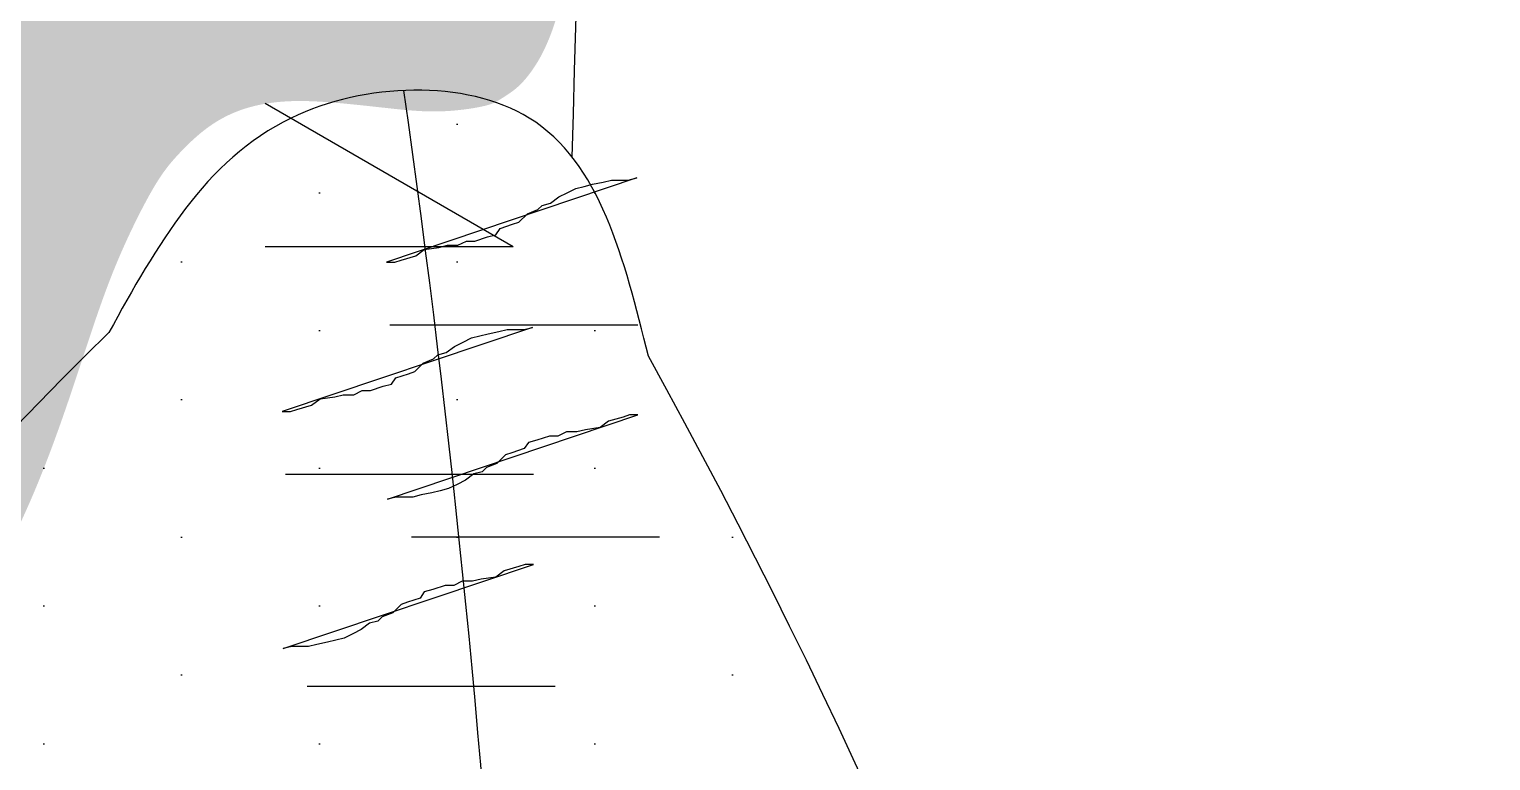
# Model space of a CAD drawing. Extents: x 3694 to 117786, y 20013 to 108631.
# Drawn here: x 41491.4 to 41610.1, y 32263.3 to 32322.6 of the extents above; entities that cross this region are included whole.
import ezdxf

# ---------------------------------------------------------------- set-up
doc = ezdxf.new("R2010")
doc.units = 0
doc.header["$LTSCALE"] = 1000
doc.header["$MEASUREMENT"] = 0
doc.layers.add('家具', color=253, linetype='Continuous')

msp = doc.modelspace()

# ---------------------------------------------------------------- hatches: boundary and pattern name
at = {"layer": '家具'}
h = msp.add_hatch(dxfattribs=at)
h.set_pattern_fill('DOTS', color=8, scale=335.2800000195158, angle=-90.00000000000001, style=0)
h.set_pattern_definition([(270, (68925.84550408233, 12540.70837604068), (20.95500000121973, -10.47750000060987), [0, -20.95500000121974])])
edge = h.paths.add_edge_path()
edge.add_spline(control_points=[(41696.76091339599, 31423.87543258197), (41698.5849196421, 31432.93140462685), (41700.36832580793, 31441.9619110537), (41705.80361782265, 31470.36878890158), (41709.23749457306, 31489.65964838037), (41715.18036157879, 31528.06185315343), (41717.63582876484, 31547.10163172067), (41722.23245621005, 31591.67331163262), (41724.1079899588, 31617.2780218674), (41728.86670304416, 31694.98190741767), (41730.891803812, 31748.0867877234), (41737.80384780121, 31828.78909521286), (41740.74612251337, 31855.84142792386), (41746.82220270951, 31896.46057434173), (41749.12506733452, 31910.00693003877), (41754.40750443084, 31937.07796538236), (41757.41120060075, 31950.665308083), (41764.77053463249, 31980.14068666504), (41769.20551468141, 31995.86559086312), (41776.91270155002, 32021.99566355365), (41780.12244109643, 32032.5463219654), (41783.29816889038, 32042.98479615238)], knot_values=[0.007594318894714291, 0.007594318894714291, 0.007594318894714291, 0.007594318894714291, 1.009331685129112, 1.009331685129112, 3.166903830014817, 3.166903830014817, 5.324475974900523, 5.324475974900523, 8.146713981276132, 8.146713981276132, 13.78698518195698, 13.78698518195698, 16.6071207822974, 16.6071207822974, 18.01718858246761, 18.01718858246761, 19.42725638263783, 19.42725638263783, 21.11840045899928, 21.11840045899928, 22.2881602581128, 22.2881602581128, 22.2881602581128, 22.2881602581128], degree=3, periodic=0)
edge.add_ellipse((39866.72701573122, 32604.78904171674), major_axis=(1412.244489359956, 1412.244489359956), ratio=0.9999999999999818, start_angle=-61.33743676422674, end_angle=-48.55714826964773)
edge.add_ellipse((39866.72701573122, 32356.95829243175), major_axis=(1412.24448935993, -1412.24448935993), ratio=0.9999999999999885, start_angle=48.5571482696466, end_angle=61.33743676426361)
edge.add_spline(control_points=[(41783.29816889025, 32918.76253799649), (41780.12244109636, 32929.20101218334), (41776.91270154989, 32939.75167059523), (41769.20551468153, 32965.88174328512), (41764.77053463281, 32981.60664748256), (41757.41120060145, 33011.08202606293), (41754.40750443168, 33024.66936876254), (41749.12506733574, 33051.74040410345), (41746.82220271085, 33065.28675979921), (41740.74612251491, 33105.90590621348), (41737.80384780261, 33132.95823892205), (41732.71463951306, 33192.37783359792), (41730.87305626905, 33224.64215198028), (41729.15156590247, 33256.51539133819)], knot_values=[0.007594318904541566, 0.007594318904541566, 0.007594318904541566, 0.007594318904541566, 1.177354118008585, 1.177354118008585, 2.868498194319651, 2.868498194319651, 4.278565994361959, 4.278565994361959, 5.688633794404266, 5.688633794404266, 8.508769394488882, 8.508769394488882, 11.91787256770212, 11.91787256770212, 11.91787256770212, 11.91787256770212], degree=3, periodic=0)
edge.add_ellipse((41723.38559232518, 33278.94386661325), major_axis=(16.37502602226822, 16.37502602226821), ratio=0.9999999999995666, start_angle=225.8035234418923, end_angle=239.417541532368, ccw=False)
edge.add_ellipse((41587.81548376891, 33642.90101517077), major_axis=(290.1065513937293, 290.1065513937293), ratio=0.9999999999994232, start_angle=234.5429178462428, end_angle=244.3434878472222, ccw=False)
edge.add_ellipse((42368.11265236019, 33119.4968580749), major_axis=(510.6161812649055, -510.6161812649058), ratio=0.9999999999999988, start_angle=215.5301837112753, end_angle=236.2784491778619)
edge.add_ellipse((46135.10943735258, 32647.69235753941), major_axis=(3173.045961291781, -3173.045961291782), ratio=1, start_angle=220.7753203818918, end_angle=231.6420249032678)
edge.add_ellipse((42676.06553886251, 31745.34465496432), major_axis=(756.0877006785541, 756.0877006785539), ratio=0.9999999999999949, start_angle=113.9930274311128, end_angle=139.4777875760855)
edge.add_ellipse((41596.40882002745, 31635.84729615225), major_axis=(20.77520892349397, -20.77520892349398), ratio=0.999999999999889, start_angle=29.349690518414718, end_angle=107.31395154978779, ccw=False)
edge.add_ellipse((41338.12880085192, 31879.24944653077), major_axis=(269.5263520561113, -269.5263520561115), ratio=0.9999999999999978, start_angle=326.06965526290503, end_angle=363.74867896470926, ccw=False)
edge.add_ellipse((41062.66448258483, 31659.29129020181), major_axis=(269.5447157602681, 269.5447157602681), ratio=0.9999999999729833, start_angle=289.4364312615882, end_angle=291.1525348597326, ccw=False)
edge.add_ellipse((41347.36502624462, 29992.03899160645), major_axis=(1063.437138938921, 1063.437138938921), ratio=0.9999999999999937, start_angle=35.30528515153998, end_angle=42.74492259143477, ccw=False)
edge.add_ellipse((41551.05225770271, 31263.72007617108), major_axis=(153.1024992137935, -153.1024992137935), ratio=0.999999999999859, start_angle=92.70420918075928, end_angle=121.7648417998393, ccw=False)
edge = h.paths.add_edge_path()
edge.add_ellipse((41637.04377840238, 31307.4438019019), major_axis=(59.62128638761727, 59.62128638761727), ratio=0.9999999999999157, start_angle=248.1334738211491, end_angle=277.7178630449272)
edge.add_ellipse((41588.25200463302, 31335.4373649665), major_axis=(99.19644208316629, 99.19644208316625), ratio=0.9999999999997502, start_angle=-79.30676778778508, end_angle=-64.31921627686972)
edge.add_ellipse((41463.45398319099, 32846.24887423954), major_axis=(1116.038544759257, -1116.038544759258), ratio=0.9999999999999984, start_angle=303.32411686118166, end_angle=324.37804893725087, ccw=False)
edge.add_spline(control_points=[(41144.04194687203, 31300.59043272308), (41143.84448166862, 31298.40388306884), (41142.99015665209, 31288.81708774271), (41142.40241140976, 31278.80464755643), (41141.54727914387, 31269.40602601433)], knot_values=[0, 0, 0, 0, 0.2418033642713523, 1.052830296575082, 1.052830296575082, 1.052830296575082, 1.052830296575082], degree=3, periodic=0)
edge.add_ellipse((41103.63504026883, 31272.70632231798), major_axis=(26.90938323527025, 26.90938323527025), ratio=0.9999999999999187, start_angle=238.7767705824798, end_angle=310.27284356007203, ccw=False)
edge.add_ellipse((41433.81762410285, 35279.24881905553), major_axis=(2868.190797183439, -2868.19079718344), ratio=0.999999999999999, start_angle=310.4593117003497, end_angle=318.3404531218047)
edge = h.paths.add_edge_path()
edge.add_ellipse((41637.04377840206, 33654.30353224685), major_axis=(59.62128638763784, -59.62128638763787), ratio=0.9999999999995934, start_angle=82.28213695507955, end_angle=111.8665261788591)
edge.add_ellipse((41433.81762410355, 29682.49851509321), major_axis=(2868.190797183605, 2868.190797183604), ratio=0.9999999999999925, start_angle=41.65954687821016, end_angle=49.54410408661445)
edge.add_ellipse((41103.45877159308, 33689.00603430303), major_axis=(26.90938323526915, -26.90938323526915), ratio=0.9999999999999033, start_angle=49.98346972011012, end_angle=121.3236457343994, ccw=False)
edge.add_spline(control_points=[(41141.37052855241, 33692.31186195488), (41141.7074007441, 33688.6153305003), (41141.98199019449, 33685.17956247609), (41142.22841588487, 33681.91736589248)], knot_values=[0, 0, 0, 0, 0.3189857557440551, 0.3189857557440551, 0.3189857557440551, 0.3189857557440551], degree=3, periodic=0)
edge.add_ellipse((41571.71643713711, 30136.05077187163), major_axis=(2525.631590611771, -2525.631590611772), ratio=0.9999999999999991, start_angle=132.8754075785099, end_angle=141.9062269296692, ccw=False)
edge = h.paths.add_edge_path()
edge.add_ellipse((41423.15666254597, 33218.45148157765), major_axis=(221.1621733483969, -221.1621733483971), ratio=0.9999999999999994, start_angle=219.8560000035077, end_angle=290.9319768433341)
edge.add_ellipse((41513.87960200297, 32959.00940892464), major_axis=(155.4479335070494, -155.4479335070496), ratio=0.9999999999999929, start_angle=231.8281592482279, end_angle=294.8810682384705)
edge.add_ellipse((40890.42811805291, 32583.9091916728), major_axis=(405.3237387993505, 405.3237387993504), ratio=0.9999999999999992, start_angle=285.52623263396157, end_angle=332.11357467867344, ccw=False)
edge.add_ellipse((41600.4407563657, 32002.76656002683), major_axis=(258.8230775298201, 258.82307752982), ratio=0.9999999999999818, start_angle=80.19826500577827, end_angle=130.5062586859865)
edge.add_ellipse((41325.99489820057, 31769.30228825907), major_axis=(196.0891473908119, -196.0891473908119), ratio=0.9999999999999981, start_angle=154.0384846775883, end_angle=216.6923729745889)
edge.add_ellipse((41411.92578632805, 31313.07109875852), major_axis=(433.6778078787909, 433.6778078787906), ratio=0.999999999999949, start_angle=80.98112304628877, end_angle=109.8781780001218)
edge.add_ellipse((56544.09603595438, 32429.6890693195), major_axis=(11109.2260467442, 11109.22604674419), ratio=0.9999999999995928, start_angle=138.1241672681158, end_angle=138.7143909774701)
edge.add_spline(control_points=[(40866.28037994502, 31411.89588194728), (40873.30770358544, 31411.45421743697), (40880.45314736787, 31411.35402466872), (40887.95927609115, 31411.6344905672)], knot_values=[2.293510373809953, 2.293510373809953, 2.293510373809953, 2.293510373809953, 2.979732802934619, 2.979732802934619, 2.979732802934619, 2.979732802934619], degree=3, periodic=0)
edge.add_spline(control_points=[(40887.95927609115, 31411.6344905672), (40892.17844879585, 31411.7921396172), (40903.53342571916, 31412.52042746707), (40919.50869167609, 31414.57876202552), (40915.84821920692, 31428.32548131754), (40919.5874460924, 31432.10125396525), (40922.36406358007, 31433.6785273713)], knot_values=[2.979732802934619, 2.979732802934619, 2.979732802934619, 2.979732802934619, 3.36545639614831, 3.990521829336836, 4.278466320926378, 4.605763273049225, 4.605763273049225, 4.605763273049225, 4.605763273049225], degree=3, periodic=0)
edge.add_spline(control_points=[(40922.36406358007, 31433.6785273713), (40925.15044376987, 31435.26134653577), (40928.7297895402, 31436.40975986706), (40932.30913531072, 31437.55817319835)], knot_values=[4.605763273049225, 4.605763273049225, 4.605763273049225, 4.605763273049225, 4.934211014792284, 4.934211014792284, 4.934211014792284, 4.934211014792284], degree=3, periodic=0)
edge.add_ellipse((41347.36502624462, 29992.03899160645), major_axis=(1063.437138939227, 1063.437138939227), ratio=0.9999999999998375, start_angle=52.795632896919415, end_angle=61.02050574382298, ccw=False)
edge.add_ellipse((41276.04433193234, 31751.84784563244), major_axis=(212.5834902189315, 212.5834902189315), ratio=0.9999999999999212, start_angle=165.6335501199894, end_angle=198.8130742464472, ccw=False)
edge.add_ellipse((41276.14108816058, 31433.22800465539), major_axis=(217.1797520411045, -217.1797520411046), ratio=0.9999999999998674, start_angle=151.0252170128921, end_angle=192.4102655699839, ccw=False)
edge.add_ellipse((41628.17640827645, 31559.84214079821), major_axis=(331.0872910150433, -331.0872910150434), ratio=0.9999999999999813, start_angle=177.8463850309959, end_angle=203.8962665094932, ccw=False)
edge.add_ellipse((41061.05712523829, 31544.48711914417), major_axis=(308.6143108805782, 308.6143108805783), ratio=0.99999999999966, start_angle=2.0533838449994732, end_angle=10.260448050109005, ccw=False)
edge.add_spline(control_points=[(41358.41542006698, 31863.961109098), (41367.3674242855, 31856.91185950657), (41389.80986724684, 31839.23957316519), (41380.03342915756, 31902.4829277377), (41403.04679071826, 31937.53736255734), (41430.2727209224, 31997.13768780019), (41397.67592834069, 32062.76843889517), (41416.91814748295, 32144.5339933789), (41432.85414699448, 32231.36463969449), (41492.53683961982, 32267.50135788609), (41501.16004299127, 32323.04504543414), (41534.01774629896, 32311.22489845451), (41535.50377047239, 32328.39048230827), (41536.18431587314, 32337.326556507)], knot_values=[28.72622828787619, 28.72622828787619, 28.72622828787619, 28.72622828787619, 29.65137003608691, 31.04553471454428, 32.97090723718488, 34.80045963000916, 37.53798117998499, 40.13244696109814, 43.73799823656201, 46.29924793153518, 47.53881564063179, 48.20545028199999, 48.98405692497199, 48.98405692497199, 48.98405692497199, 48.98405692550385], degree=3, periodic=0)
edge.add_ellipse((35249.29568191269, 32499.066313694), major_axis=(4446.972478264837, 4446.972478264834), ratio=0.9999999999999976, start_angle=-46.47369586912973, end_angle=-42.84626635100496)
edge.add_spline(control_points=[(41533.82187406655, 32735.41136868619), (41532.41975051767, 32749.29723746959), (41529.2428978896, 32773.80496731719), (41485.67493829083, 32804.81892018655), (41464.94667333097, 32873.39839942661), (41429.49702212201, 32937.04308855672), (41440.75859432125, 33008.53015244381), (41403.99967250811, 33031.18359290768), (41371.6402057083, 33118.03757785909), (41371.06940563266, 33096.79888425188)], knot_values=[0, 0, 0, 1.163513729807164e-12, 1.426783815582302, 2.507845637052222, 5.446644405802077, 8.794161911986935, 10.36550993041577, 12.19506232323765, 14.47634677036475, 14.47634677036475, 14.47634677036475, 14.47634677036475], degree=3, periodic=0)
edge.add_ellipse((41764.16900457899, 33351.18106494017), major_axis=(331.0872910150615, -331.0872910150615), ratio=0.9999999999999547, start_angle=233.1899730444863, end_angle=257.9076692015958, ccw=False)
edge.add_ellipse((41449.33378107182, 33553.2671558009), major_axis=(217.1797520411107, -217.1797520411108), ratio=0.9999999999999556, start_angle=244.6759739839959, end_angle=286.0610225410798, ccw=False)
edge.add_ellipse((41378.03296758152, 33242.72761496666), major_axis=(212.5834902198476, 212.5834902198476), ratio=0.9999999999956851, start_angle=85.14470269029368, end_angle=91.45268943398088, ccw=False)
edge.add_ellipse((41343.82799175569, 34854.62229950488), major_axis=(983.775240623166, 983.775240623166), ratio=0.9999999999998531, start_angle=208.0880272447276, end_angle=218.4118439115923, ccw=False)
edge.add_spline(control_points=[(40939.10508787775, 33523.52244629936), (40933.59505667137, 33525.32999137907), (40928.08502546488, 33527.13753645853), (40925.49644222768, 33530.52086087358)], knot_values=[4.42752981046754, 4.42752981046754, 4.42752981046754, 4.42752981046754, 4.934211014792284, 4.934211014792284, 4.934211014792284, 4.934211014792284], degree=3, periodic=0)
edge.add_ellipse((41417.92511564329, 33650.24176858333), major_axis=(358.3427787361459, -358.3427787361463), ratio=0.999999999999975, start_angle=238.6648212037559, end_angle=277.816367146285)
h = msp.add_hatch(dxfattribs=at)
h.set_pattern_fill('DOTS', color=8, scale=178.8160000104085, angle=-90.00000000000001, style=0)
h.set_pattern_definition([(90, (57496.64264169495, 42244.8035172476), (11.17600000065053, 5.588000000325262), [0, -11.17600000065053])])
edge = h.paths.add_edge_path(flags=17)
edge.add_ellipse((41588.7799911295, 31940.74660717073), major_axis=(23.25952561888595, -23.25952561888596), ratio=0.9999999999999566, start_angle=197.4293742980922, end_angle=247.2256321012528)
edge.add_ellipse((41481.81703704764, 31891.9326686093), major_axis=(59.90464916680112, 59.9046491668011), ratio=0.9999999999999393, start_angle=-19.5751923782937, end_angle=24.16555291353093)
edge.add_ellipse((41523.88423254154, 31926.06748274379), major_axis=(32.94986328206128, 32.94986328206127), ratio=0.9999999999999538, start_angle=-5.078446253501681, end_angle=59.84114380388081, ccw=False)
edge = h.paths.add_edge_path(flags=17)
edge.add_ellipse((40833.36283682151, 32025.56250665022), major_axis=(481.3748926490825, -481.3748926490827), ratio=0.9999999999980935, start_angle=400.4122738737361, end_angle=401.14692602743605, ccw=False)
edge.add_ellipse((41458.26941377617, 31959.73427079435), major_axis=(38.8000368264333, -38.80003682643331), ratio=0.9999999999998465, start_angle=56.96626177507412, end_angle=128.4606080737423)
edge.add_ellipse((41466.38228081442, 32035.56110153606), major_axis=(15.12758440161141, -15.12758440161141), ratio=0.9999999999999712, start_angle=310.0022228544645, end_angle=447.0101969954212)
edge.add_ellipse((41421.83038513358, 31982.13749307326), major_axis=(64.19840911925914, -64.19840911925917), ratio=0.9999999999999993, start_angle=43.53494098790259, end_angle=93.25647343301858, ccw=False)
edge = h.paths.add_edge_path()
edge.add_ellipse((41249.78862607601, 31957.63560505449), major_axis=(242.037112230793, 242.037112230793), ratio=0.9999999999999936, start_angle=258.5394166081302, end_angle=308.1497845990816, ccw=False)
edge.add_spline(control_points=[(41438.90865117659, 31672.33305774719), (41430.96744345675, 31665.75163217937), (41420.86102707631, 31657.37574912583), (41412.27355982519, 31663.0045928629), (41410.55055010956, 31664.59447734647)], knot_values=[0, 0, 0, 0, 1.42238482592121, 1.810204922351612, 1.810204922351612, 1.810204922351612, 1.810204922351612], degree=3, periodic=0)
edge.add_ellipse((40833.36283683758, 32025.56250664548), major_axis=(481.3748926400921, -481.3748926400922), ratio=0.9999999999984875, start_angle=12.9785078464626, end_angle=17.57136510295455)
edge.add_ellipse((41276.39970675666, 31971.61389095055), major_axis=(216.1019309944975, -216.1019309944976), ratio=0.9999999999999805, start_angle=346.8345493291795, end_angle=397.9332034731351)
edge.add_ellipse((41122.43164550447, 32036.46792057856), major_axis=(331.3486877331227, -331.3486877331229), ratio=0.9999999999999989, start_angle=32.37103093941994, end_angle=75.25655211311418)
edge.add_ellipse((40532.78206574658, 32177.30106951217), major_axis=(706.3772336368138, 706.3772336368138), ratio=0.9999999999997193, start_angle=-39.52687022804582, end_angle=-36.92237628317469)
edge.add_spline(control_points=[(41521.83917572005, 32317.67067310374), (41525.55863003668, 32317.83590227049), (41536.83568078519, 32315.67562225357), (41539.7265736843, 32303.98297092801), (41541.67818267996, 32296.08939468481)], knot_values=[0, 0, 0, 0, 0.5819764206049407, 1.791185280154921, 1.791185280154921, 1.791185280154921, 1.791185280154921], degree=3, periodic=0)
edge.add_ellipse((41091.83785493581, 32046.53579091913), major_axis=(363.7535715408054, -363.7535715408055), ratio=0.9999999999999993, start_angle=390.3935585979345, end_angle=434.019778702312, ccw=False)
edge = h.paths.add_edge_path()
edge.add_spline(control_points=[(41497.88479680393, 32298.01555597055), (41501.76442712695, 32305.02087868868), (41507.15723689937, 32314.75850049004), (41518.65393273321, 32317.52917518515), (41521.83917572005, 32317.67067310374)], knot_values=[1.791185280154921, 1.791185280154921, 1.791185280154921, 1.791185280154921, 3.069002213139684, 3.567391534373676, 3.567391534373676, 3.567391534373676, 3.567391534373676], degree=3, periodic=0)
edge.add_ellipse((40532.78206574658, 32177.30106951192), major_axis=(706.3772336370577, 706.3772336370574), ratio=0.999999999999922, start_angle=320.47312977196174, end_angle=323.0776237168323, ccw=False)
edge.add_ellipse((41832.73096236034, 32018.32277075685), major_axis=(281.0686011683609, 281.0686011683609), ratio=0.9999999999999806, start_angle=95.23358330781208, end_angle=138.9317992611657)
edge.add_ellipse((41838.73235317163, 31853.57267748488), major_axis=(300.7962628522073, -300.7962628522074), ratio=0.9999999999999956, start_angle=206.1422413992029, end_angle=244.4432589827649)
edge.add_ellipse((40833.36283683758, 32025.56250664548), major_axis=(481.3748926400507, -481.3748926400505), ratio=0.999999999997209, start_angle=372.9785078464747, end_angle=377.5713651029771, ccw=False)
edge.add_spline(control_points=[(41410.55055010956, 31664.59447734647), (41407.93572290838, 31667.00727464922), (41400.80807889638, 31677.02502435362), (41397.68171336805, 31686.85409968949), (41395.58430932574, 31693.44819182508)], knot_values=[1.810204922351612, 1.810204922351612, 1.810204922351612, 1.810204922351612, 2.398757922429805, 3.598446597238173, 3.598446597238173, 3.598446597238173, 3.598446597238173], degree=3, periodic=0)
edge.add_ellipse((41765.88657551949, 31811.45106596249), major_axis=(274.8167086013966, 274.8167086013965), ratio=0.9999999999999986, start_angle=107.85150721330089, end_angle=152.6753304847041, ccw=False)
edge.add_ellipse((41710.33892756466, 32080.13610007859), major_axis=(215.1838922609005, 215.1838922609004), ratio=0.9999999999999896, start_angle=89.27769578140129, end_angle=152.4675057723358, ccw=False)

# ---------------------------------------------------------------- linework, layer by layer
at = {"layer": '家具', "color": 8, "linetype": 'Continuous'}
for p, q in [((41530.70699902633, 32304.97465466603, 1.41431932393393e-09), (41510.57499966518, 32316.59769466662, 1.41431932393393e-09)), ((41530.70699902633, 32304.97465466603, 1.41431932393393e-09), (41510.57499966518, 32316.59769466662, 1.41431932393393e-09)), ((41530.70699902633, 32304.97465466603, 1.41431932393393e-09), (41510.57499966518, 32316.59769466662, 1.41431932393393e-09)), ((41530.70699902633, 32304.97465466603, 1.41431932393393e-09), (41510.57499966518, 32316.59769466662, 1.41431932393393e-09)), ((41530.70699902633, 32304.97465466603, 1.41431932393393e-09), (41510.57499966518, 32304.97465466603, 1.41431932393393e-09)), ((41530.70699902633, 32304.97465466603, 1.41431932393393e-09), (41510.57499966518, 32304.97465466603, 1.41431932393393e-09)), ((41530.70699902633, 32304.97465466603, 1.41431932393393e-09), (41510.57499966518, 32304.97465466603, 1.41431932393393e-09)), ((41530.70699902633, 32304.97465466603, 1.41431932393393e-09), (41510.57499966518, 32304.97465466603, 1.41431932393393e-09)), ((41520.69860281275, 32298.64538932706, 1.41431932393393e-09), (41540.83060217393, 32298.64538932706, 1.41431932393393e-09)), ((41520.69860281275, 32298.64538932706, 1.41431932393393e-09), (41540.83060217393, 32298.64538932706, 1.41431932393393e-09)), ((41520.69860281275, 32298.64538932706, 1.41431932393393e-09), (41540.83060217393, 32298.64538932706, 1.41431932393393e-09)), ((41520.69860281275, 32298.64538932706, 1.41431932393393e-09), (41540.83060217393, 32298.64538932706, 1.41431932393393e-09)), ((41512.23535381592, 32286.51675917978, 1.41431932393393e-09), (41532.36735317707, 32286.51675917978, 1.41431932393393e-09)), ((41512.23535381592, 32286.51675917978, 1.41431932393393e-09), (41532.36735317707, 32286.51675917978, 1.41431932393393e-09)), ((41512.23535381592, 32286.51675917978, 1.41431932393393e-09), (41532.36735317707, 32286.51675917978, 1.41431932393393e-09)), ((41512.23535381592, 32286.51675917978, 1.41431932393393e-09), (41532.36735317707, 32286.51675917978, 1.41431932393393e-09)), ((41522.45068735604, 32281.44558335452, 1.41431932393393e-09), (41542.58268671719, 32281.44558335452, 1.41431932393393e-09)), ((41522.45068735604, 32281.44558335452, 1.41431932393393e-09), (41542.58268671719, 32281.44558335452, 1.41431932393393e-09)), ((41522.45068735604, 32281.44558335452, 1.41431932393393e-09), (41542.58268671719, 32281.44558335452, 1.41431932393393e-09)), ((41522.45068735604, 32281.44558335452, 1.41431932393393e-09), (41542.58268671719, 32281.44558335452, 1.41431932393393e-09)), ((41513.98743835917, 32269.31695320724, 1.41431932393393e-09), (41534.11943772035, 32269.31695320724, 1.41431932393393e-09)), ((41513.98743835917, 32269.31695320724, 1.41431932393393e-09), (41534.11943772035, 32269.31695320724, 1.41431932393393e-09)), ((41513.98743835917, 32269.31695320724, 1.41431932393393e-09), (41534.11943772035, 32269.31695320724, 1.41431932393393e-09)), ((41513.98743835917, 32269.31695320724, 1.41431932393393e-09), (41534.11943772035, 32269.31695320724, 1.41431932393393e-09))]:
    msp.add_line(p, q, dxfattribs=at)
for points in [[(41520.41428537276, 32303.73181044744), (41521.0973624928, 32303.73181044744), (41521.60967033284, 32303.90257972732), (41522.80505529288, 32304.2441182875), (41523.48813241292, 32304.75642612734), (41524.68351737302, 32304.92719540741), (41525.36659449306, 32305.09796468752), (41526.22044089308, 32305.09796468752), (41526.90351801312, 32305.43860916739), (41527.58659513316, 32305.43860916739), (41528.61121081329, 32305.78014772757), (41529.29428793333, 32305.95091700745), (41529.63582649328, 32306.46322484751), (41530.65954809338, 32306.80476340747), (41531.17185593338, 32306.97553268758), (41531.85493305342, 32307.65860980749), (41532.70877945345, 32308.00014836767), (41533.05031801353, 32308.34168692766), (41533.73339513357, 32308.51245620773), (41534.41647225361, 32309.02476404757), (41535.09954937365, 32309.36630260775), (41535.78262649369, 32309.70784116774), (41536.46570361373, 32309.87861044781), (41537.14878073378, 32310.0493797277), (41538.00262713379, 32310.2201490078), (41538.68570425383, 32310.39091828765), (41539.36878137387, 32310.39091828765), (41540.05185849391, 32310.39091828765), (41540.73493561395, 32310.56168756776)], [(41520.41428537276, 32303.73181044744), (41521.0973624928, 32303.73181044744), (41521.60967033284, 32303.90257972732), (41522.80505529288, 32304.2441182875), (41523.48813241292, 32304.75642612734), (41524.68351737302, 32304.92719540741), (41525.36659449306, 32305.09796468752), (41526.22044089308, 32305.09796468752), (41526.90351801312, 32305.43860916739), (41527.58659513316, 32305.43860916739), (41528.61121081329, 32305.78014772757), (41529.29428793333, 32305.95091700745), (41529.63582649328, 32306.46322484751), (41530.65954809338, 32306.80476340747), (41531.17185593338, 32306.97553268758), (41531.85493305342, 32307.65860980749), (41532.70877945345, 32308.00014836767), (41533.05031801353, 32308.34168692766), (41533.73339513357, 32308.51245620773), (41534.41647225361, 32309.02476404757), (41535.09954937365, 32309.36630260775), (41535.78262649369, 32309.70784116774), (41536.46570361373, 32309.87861044781), (41537.14878073378, 32310.0493797277), (41538.00262713379, 32310.2201490078), (41538.68570425383, 32310.39091828765), (41539.36878137387, 32310.39091828765), (41540.05185849391, 32310.39091828765), (41540.73493561395, 32310.56168756776)], [(41520.41428537276, 32303.73181044744), (41521.0973624928, 32303.73181044744), (41521.60967033284, 32303.90257972732), (41522.80505529288, 32304.2441182875), (41523.48813241292, 32304.75642612734), (41524.68351737302, 32304.92719540741), (41525.36659449306, 32305.09796468752), (41526.22044089308, 32305.09796468752), (41526.90351801312, 32305.43860916739), (41527.58659513316, 32305.43860916739), (41528.61121081329, 32305.78014772757), (41529.29428793333, 32305.95091700745), (41529.63582649328, 32306.46322484751), (41530.65954809338, 32306.80476340747), (41531.17185593338, 32306.97553268758), (41531.85493305342, 32307.65860980749), (41532.70877945345, 32308.00014836767), (41533.05031801353, 32308.34168692766), (41533.73339513357, 32308.51245620773), (41534.41647225361, 32309.02476404757), (41535.09954937365, 32309.36630260775), (41535.78262649369, 32309.70784116774), (41536.46570361373, 32309.87861044781), (41537.14878073378, 32310.0493797277), (41538.00262713379, 32310.2201490078), (41538.68570425383, 32310.39091828765), (41539.36878137387, 32310.39091828765), (41540.05185849391, 32310.39091828765), (41540.73493561395, 32310.56168756776)], [(41520.41428537276, 32303.73181044744), (41521.0973624928, 32303.73181044744), (41521.60967033284, 32303.90257972732), (41522.80505529288, 32304.2441182875), (41523.48813241292, 32304.75642612734), (41524.68351737302, 32304.92719540741), (41525.36659449306, 32305.09796468752), (41526.22044089308, 32305.09796468752), (41526.90351801312, 32305.43860916739), (41527.58659513316, 32305.43860916739), (41528.61121081329, 32305.78014772757), (41529.29428793333, 32305.95091700745), (41529.63582649328, 32306.46322484751), (41530.65954809338, 32306.80476340747), (41531.17185593338, 32306.97553268758), (41531.85493305342, 32307.65860980749), (41532.70877945345, 32308.00014836767), (41533.05031801353, 32308.34168692766), (41533.73339513357, 32308.51245620773), (41534.41647225361, 32309.02476404757), (41535.09954937365, 32309.36630260775), (41535.78262649369, 32309.70784116774), (41536.46570361373, 32309.87861044781), (41537.14878073378, 32310.0493797277), (41538.00262713379, 32310.2201490078), (41538.68570425383, 32310.39091828765), (41539.36878137387, 32310.39091828765), (41540.05185849391, 32310.39091828765), (41540.73493561395, 32310.56168756776)], [(41511.9510363759, 32291.60318030015), (41512.63411349594, 32291.60318030015), (41513.14642133588, 32291.77394958022), (41514.34180629598, 32292.11548814018), (41515.02488341602, 32292.62779598024), (41516.22026837612, 32292.79856526012), (41516.90334549617, 32292.96933454023), (41517.75719189621, 32292.96933454023), (41518.44026901625, 32293.30997902029), (41519.12334613629, 32293.30997902029), (41520.14796181633, 32293.65151758025), (41520.83103893637, 32293.82228686016), (41521.17257749645, 32294.33459470019), (41522.19629909642, 32294.67613326037), (41522.70860693649, 32294.84690254026), (41523.39168405653, 32295.52997966039), (41524.24553045658, 32295.87151822038), (41524.58706901663, 32296.21305678034), (41525.27014613661, 32296.38382606045), (41525.95322325665, 32296.89613390047), (41526.63630037669, 32297.23767246046), (41527.31937749673, 32297.57921102045), (41528.00245461678, 32297.74998030053), (41528.68553173682, 32297.92074958041), (41529.53937813693, 32298.09151886048), (41530.22245525687, 32298.26228814059), (41530.90553237691, 32298.26228814059), (41531.58860949695, 32298.26228814059), (41532.27168661699, 32298.43305742047)], [(41511.9510363759, 32291.60318030015), (41512.63411349594, 32291.60318030015), (41513.14642133588, 32291.77394958022), (41514.34180629598, 32292.11548814018), (41515.02488341602, 32292.62779598024), (41516.22026837612, 32292.79856526012), (41516.90334549617, 32292.96933454023), (41517.75719189621, 32292.96933454023), (41518.44026901625, 32293.30997902029), (41519.12334613629, 32293.30997902029), (41520.14796181633, 32293.65151758025), (41520.83103893637, 32293.82228686016), (41521.17257749645, 32294.33459470019), (41522.19629909642, 32294.67613326037), (41522.70860693649, 32294.84690254026), (41523.39168405653, 32295.52997966039), (41524.24553045658, 32295.87151822038), (41524.58706901663, 32296.21305678034), (41525.27014613661, 32296.38382606045), (41525.95322325665, 32296.89613390047), (41526.63630037669, 32297.23767246046), (41527.31937749673, 32297.57921102045), (41528.00245461678, 32297.74998030053), (41528.68553173682, 32297.92074958041), (41529.53937813693, 32298.09151886048), (41530.22245525687, 32298.26228814059), (41530.90553237691, 32298.26228814059), (41531.58860949695, 32298.26228814059), (41532.27168661699, 32298.43305742047)], [(41511.9510363759, 32291.60318030015), (41512.63411349594, 32291.60318030015), (41513.14642133588, 32291.77394958022), (41514.34180629598, 32292.11548814018), (41515.02488341602, 32292.62779598024), (41516.22026837612, 32292.79856526012), (41516.90334549617, 32292.96933454023), (41517.75719189621, 32292.96933454023), (41518.44026901625, 32293.30997902029), (41519.12334613629, 32293.30997902029), (41520.14796181633, 32293.65151758025), (41520.83103893637, 32293.82228686016), (41521.17257749645, 32294.33459470019), (41522.19629909642, 32294.67613326037), (41522.70860693649, 32294.84690254026), (41523.39168405653, 32295.52997966039), (41524.24553045658, 32295.87151822038), (41524.58706901663, 32296.21305678034), (41525.27014613661, 32296.38382606045), (41525.95322325665, 32296.89613390047), (41526.63630037669, 32297.23767246046), (41527.31937749673, 32297.57921102045), (41528.00245461678, 32297.74998030053), (41528.68553173682, 32297.92074958041), (41529.53937813693, 32298.09151886048), (41530.22245525687, 32298.26228814059), (41530.90553237691, 32298.26228814059), (41531.58860949695, 32298.26228814059), (41532.27168661699, 32298.43305742047)], [(41511.9510363759, 32291.60318030015), (41512.63411349594, 32291.60318030015), (41513.14642133588, 32291.77394958022), (41514.34180629598, 32292.11548814018), (41515.02488341602, 32292.62779598024), (41516.22026837612, 32292.79856526012), (41516.90334549617, 32292.96933454023), (41517.75719189621, 32292.96933454023), (41518.44026901625, 32293.30997902029), (41519.12334613629, 32293.30997902029), (41520.14796181633, 32293.65151758025), (41520.83103893637, 32293.82228686016), (41521.17257749645, 32294.33459470019), (41522.19629909642, 32294.67613326037), (41522.70860693649, 32294.84690254026), (41523.39168405653, 32295.52997966039), (41524.24553045658, 32295.87151822038), (41524.58706901663, 32296.21305678034), (41525.27014613661, 32296.38382606045), (41525.95322325665, 32296.89613390047), (41526.63630037669, 32297.23767246046), (41527.31937749673, 32297.57921102045), (41528.00245461678, 32297.74998030053), (41528.68553173682, 32297.92074958041), (41529.53937813693, 32298.09151886048), (41530.22245525687, 32298.26228814059), (41530.90553237691, 32298.26228814059), (41531.58860949695, 32298.26228814059), (41532.27168661699, 32298.43305742047)], [(41540.83060217393, 32291.32376820672), (41540.14752505389, 32291.32376820672), (41539.63521721383, 32291.15299892664), (41538.43983225382, 32290.81146036668), (41537.75675513378, 32290.29915252662), (41536.5622642537, 32290.12838324652), (41535.87918713366, 32289.95761396663), (41535.02534073363, 32289.95761396663), (41534.34226361359, 32289.61696948657), (41533.65918649353, 32289.61696948657), (41532.63457081349, 32289.27543092658), (41531.95149369345, 32289.10466164651), (41531.6099551334, 32288.59235380645), (41530.58533945337, 32288.25081524649), (41530.0730316133, 32288.08004596638), (41529.38995449326, 32287.39696884644), (41528.53610809325, 32287.05543028648), (41528.19456953317, 32286.7138917263), (41527.51149241313, 32286.54312244642), (41526.82841529309, 32286.03081460635), (41526.14533817304, 32285.6892760464), (41525.462261053, 32285.34773748622), (41524.77918393296, 32285.17696820634), (41524.09610681305, 32285.00619892623), (41523.24315449289, 32284.83542964638), (41522.56007737285, 32284.66466036627), (41521.87700025281, 32284.66466036627), (41521.19392313277, 32284.66466036627), (41520.51084601273, 32284.4938910862)], [(41540.83060217393, 32291.32376820672), (41540.14752505389, 32291.32376820672), (41539.63521721383, 32291.15299892664), (41538.43983225382, 32290.81146036668), (41537.75675513378, 32290.29915252662), (41536.5622642537, 32290.12838324652), (41535.87918713366, 32289.95761396663), (41535.02534073363, 32289.95761396663), (41534.34226361359, 32289.61696948657), (41533.65918649353, 32289.61696948657), (41532.63457081349, 32289.27543092658), (41531.95149369345, 32289.10466164651), (41531.6099551334, 32288.59235380645), (41530.58533945337, 32288.25081524649), (41530.0730316133, 32288.08004596638), (41529.38995449326, 32287.39696884644), (41528.53610809325, 32287.05543028648), (41528.19456953317, 32286.7138917263), (41527.51149241313, 32286.54312244642), (41526.82841529309, 32286.03081460635), (41526.14533817304, 32285.6892760464), (41525.462261053, 32285.34773748622), (41524.77918393296, 32285.17696820634), (41524.09610681305, 32285.00619892623), (41523.24315449289, 32284.83542964638), (41522.56007737285, 32284.66466036627), (41521.87700025281, 32284.66466036627), (41521.19392313277, 32284.66466036627), (41520.51084601273, 32284.4938910862)], [(41540.83060217393, 32291.32376820672), (41540.14752505389, 32291.32376820672), (41539.63521721383, 32291.15299892664), (41538.43983225382, 32290.81146036668), (41537.75675513378, 32290.29915252662), (41536.5622642537, 32290.12838324652), (41535.87918713366, 32289.95761396663), (41535.02534073363, 32289.95761396663), (41534.34226361359, 32289.61696948657), (41533.65918649353, 32289.61696948657), (41532.63457081349, 32289.27543092658), (41531.95149369345, 32289.10466164651), (41531.6099551334, 32288.59235380645), (41530.58533945337, 32288.25081524649), (41530.0730316133, 32288.08004596638), (41529.38995449326, 32287.39696884644), (41528.53610809325, 32287.05543028648), (41528.19456953317, 32286.7138917263), (41527.51149241313, 32286.54312244642), (41526.82841529309, 32286.03081460635), (41526.14533817304, 32285.6892760464), (41525.462261053, 32285.34773748622), (41524.77918393296, 32285.17696820634), (41524.09610681305, 32285.00619892623), (41523.24315449289, 32284.83542964638), (41522.56007737285, 32284.66466036627), (41521.87700025281, 32284.66466036627), (41521.19392313277, 32284.66466036627), (41520.51084601273, 32284.4938910862)], [(41540.83060217393, 32291.32376820672), (41540.14752505389, 32291.32376820672), (41539.63521721383, 32291.15299892664), (41538.43983225382, 32290.81146036668), (41537.75675513378, 32290.29915252662), (41536.5622642537, 32290.12838324652), (41535.87918713366, 32289.95761396663), (41535.02534073363, 32289.95761396663), (41534.34226361359, 32289.61696948657), (41533.65918649353, 32289.61696948657), (41532.63457081349, 32289.27543092658), (41531.95149369345, 32289.10466164651), (41531.6099551334, 32288.59235380645), (41530.58533945337, 32288.25081524649), (41530.0730316133, 32288.08004596638), (41529.38995449326, 32287.39696884644), (41528.53610809325, 32287.05543028648), (41528.19456953317, 32286.7138917263), (41527.51149241313, 32286.54312244642), (41526.82841529309, 32286.03081460635), (41526.14533817304, 32285.6892760464), (41525.462261053, 32285.34773748622), (41524.77918393296, 32285.17696820634), (41524.09610681305, 32285.00619892623), (41523.24315449289, 32284.83542964638), (41522.56007737285, 32284.66466036627), (41521.87700025281, 32284.66466036627), (41521.19392313277, 32284.66466036627), (41520.51084601273, 32284.4938910862)], [(41532.36735317707, 32279.19513805943), (41531.68427605703, 32279.19513805943), (41531.17196821696, 32279.02436877935), (41529.97658325686, 32278.68283021936), (41529.29350613682, 32278.1705223793), (41528.09901525683, 32277.99975309942), (41527.41593813679, 32277.82898381935), (41526.56209173674, 32277.82898381935), (41525.8790146167, 32277.48833933925), (41525.19593749666, 32277.48833933925), (41524.17132181653, 32277.14680077929), (41523.48824469649, 32276.97603149922), (41523.14670613654, 32276.46372365916), (41522.12209045641, 32276.12218509917), (41521.60978261648, 32275.95141581929), (41520.92670549644, 32275.26833869915), (41520.07285909629, 32274.92680013919), (41519.73132053633, 32274.5852615792), (41519.04824341629, 32274.41449229913), (41518.36516629625, 32273.90218445907), (41517.68208917621, 32273.56064589911), (41516.99901205617, 32273.21910733912), (41516.31593493613, 32273.04833805905), (41515.63285781609, 32272.87756877894), (41514.77990549603, 32272.70679949906), (41514.09682837599, 32272.53603021899), (41513.41375125595, 32272.53603021899), (41512.73067413591, 32272.53603021899), (41512.04759701587, 32272.36526093888)], [(41532.36735317707, 32279.19513805943), (41531.68427605703, 32279.19513805943), (41531.17196821696, 32279.02436877935), (41529.97658325686, 32278.68283021936), (41529.29350613682, 32278.1705223793), (41528.09901525683, 32277.99975309942), (41527.41593813679, 32277.82898381935), (41526.56209173674, 32277.82898381935), (41525.8790146167, 32277.48833933925), (41525.19593749666, 32277.48833933925), (41524.17132181653, 32277.14680077929), (41523.48824469649, 32276.97603149922), (41523.14670613654, 32276.46372365916), (41522.12209045641, 32276.12218509917), (41521.60978261648, 32275.95141581929), (41520.92670549644, 32275.26833869915), (41520.07285909629, 32274.92680013919), (41519.73132053633, 32274.5852615792), (41519.04824341629, 32274.41449229913), (41518.36516629625, 32273.90218445907), (41517.68208917621, 32273.56064589911), (41516.99901205617, 32273.21910733912), (41516.31593493613, 32273.04833805905), (41515.63285781609, 32272.87756877894), (41514.77990549603, 32272.70679949906), (41514.09682837599, 32272.53603021899), (41513.41375125595, 32272.53603021899), (41512.73067413591, 32272.53603021899), (41512.04759701587, 32272.36526093888)], [(41532.36735317707, 32279.19513805943), (41531.68427605703, 32279.19513805943), (41531.17196821696, 32279.02436877935), (41529.97658325686, 32278.68283021936), (41529.29350613682, 32278.1705223793), (41528.09901525683, 32277.99975309942), (41527.41593813679, 32277.82898381935), (41526.56209173674, 32277.82898381935), (41525.8790146167, 32277.48833933925), (41525.19593749666, 32277.48833933925), (41524.17132181653, 32277.14680077929), (41523.48824469649, 32276.97603149922), (41523.14670613654, 32276.46372365916), (41522.12209045641, 32276.12218509917), (41521.60978261648, 32275.95141581929), (41520.92670549644, 32275.26833869915), (41520.07285909629, 32274.92680013919), (41519.73132053633, 32274.5852615792), (41519.04824341629, 32274.41449229913), (41518.36516629625, 32273.90218445907), (41517.68208917621, 32273.56064589911), (41516.99901205617, 32273.21910733912), (41516.31593493613, 32273.04833805905), (41515.63285781609, 32272.87756877894), (41514.77990549603, 32272.70679949906), (41514.09682837599, 32272.53603021899), (41513.41375125595, 32272.53603021899), (41512.73067413591, 32272.53603021899), (41512.04759701587, 32272.36526093888)], [(41532.36735317707, 32279.19513805943), (41531.68427605703, 32279.19513805943), (41531.17196821696, 32279.02436877935), (41529.97658325686, 32278.68283021936), (41529.29350613682, 32278.1705223793), (41528.09901525683, 32277.99975309942), (41527.41593813679, 32277.82898381935), (41526.56209173674, 32277.82898381935), (41525.8790146167, 32277.48833933925), (41525.19593749666, 32277.48833933925), (41524.17132181653, 32277.14680077929), (41523.48824469649, 32276.97603149922), (41523.14670613654, 32276.46372365916), (41522.12209045641, 32276.12218509917), (41521.60978261648, 32275.95141581929), (41520.92670549644, 32275.26833869915), (41520.07285909629, 32274.92680013919), (41519.73132053633, 32274.5852615792), (41519.04824341629, 32274.41449229913), (41518.36516629625, 32273.90218445907), (41517.68208917621, 32273.56064589911), (41516.99901205617, 32273.21910733912), (41516.31593493613, 32273.04833805905), (41515.63285781609, 32272.87756877894), (41514.77990549603, 32272.70679949906), (41514.09682837599, 32272.53603021899), (41513.41375125595, 32272.53603021899), (41512.73067413591, 32272.53603021899), (41512.04759701587, 32272.36526093888)]]:
    msp.add_lwpolyline(points, close=True, dxfattribs=at)
at = {"layer": '家具'}
for centre, radius, start, end in [((35249.29568191272, 32499.06631369409, 1.41431932393393e-09), 6288.968790261827, 358.2978345079015, 2.402290474406928), ((40532.78206574658, 32177.30106951198, 1.41431932393393e-09), 998.9682639612107, 348.8384827334963, 8.077623716249082), ((41710.33892756473, 32080.13610007859, 1.41431932393393e-09), 304.315978839591, 134.2776957812187, 197.4675057720385), ((41091.83785493581, 32046.53579091916, 1.41431932393393e-09), 514.4252342346574, 345.3935585971864, 29.01977870256093)]:
    msp.add_arc(centre, radius, start, end, dxfattribs=at)
msp.add_open_spline([(41541.67818267996, 32296.08939468481, 1.41431932393393e-09), (41539.72657368435, 32303.98297092801, 1.41431932393393e-09), (41536.03130272028, 32318.92905037306, 1.41431932393393e-09), (41508.92419843384, 32317.94904565757, 1.41431932393393e-09), (41501.76442712689, 32305.02087868868, 1.41431932393393e-09), (41497.88479680393, 32298.01555597055, 1.41431932393393e-09)], degree=3, knots=[0, 0, 0, 0, 19.6568992208715, 37.2193247201878, 57.99151678288015, 57.99151678288015, 57.99151678288015, 57.99151678288015], dxfattribs=at)

doc.saveas('drawing.dxf')
